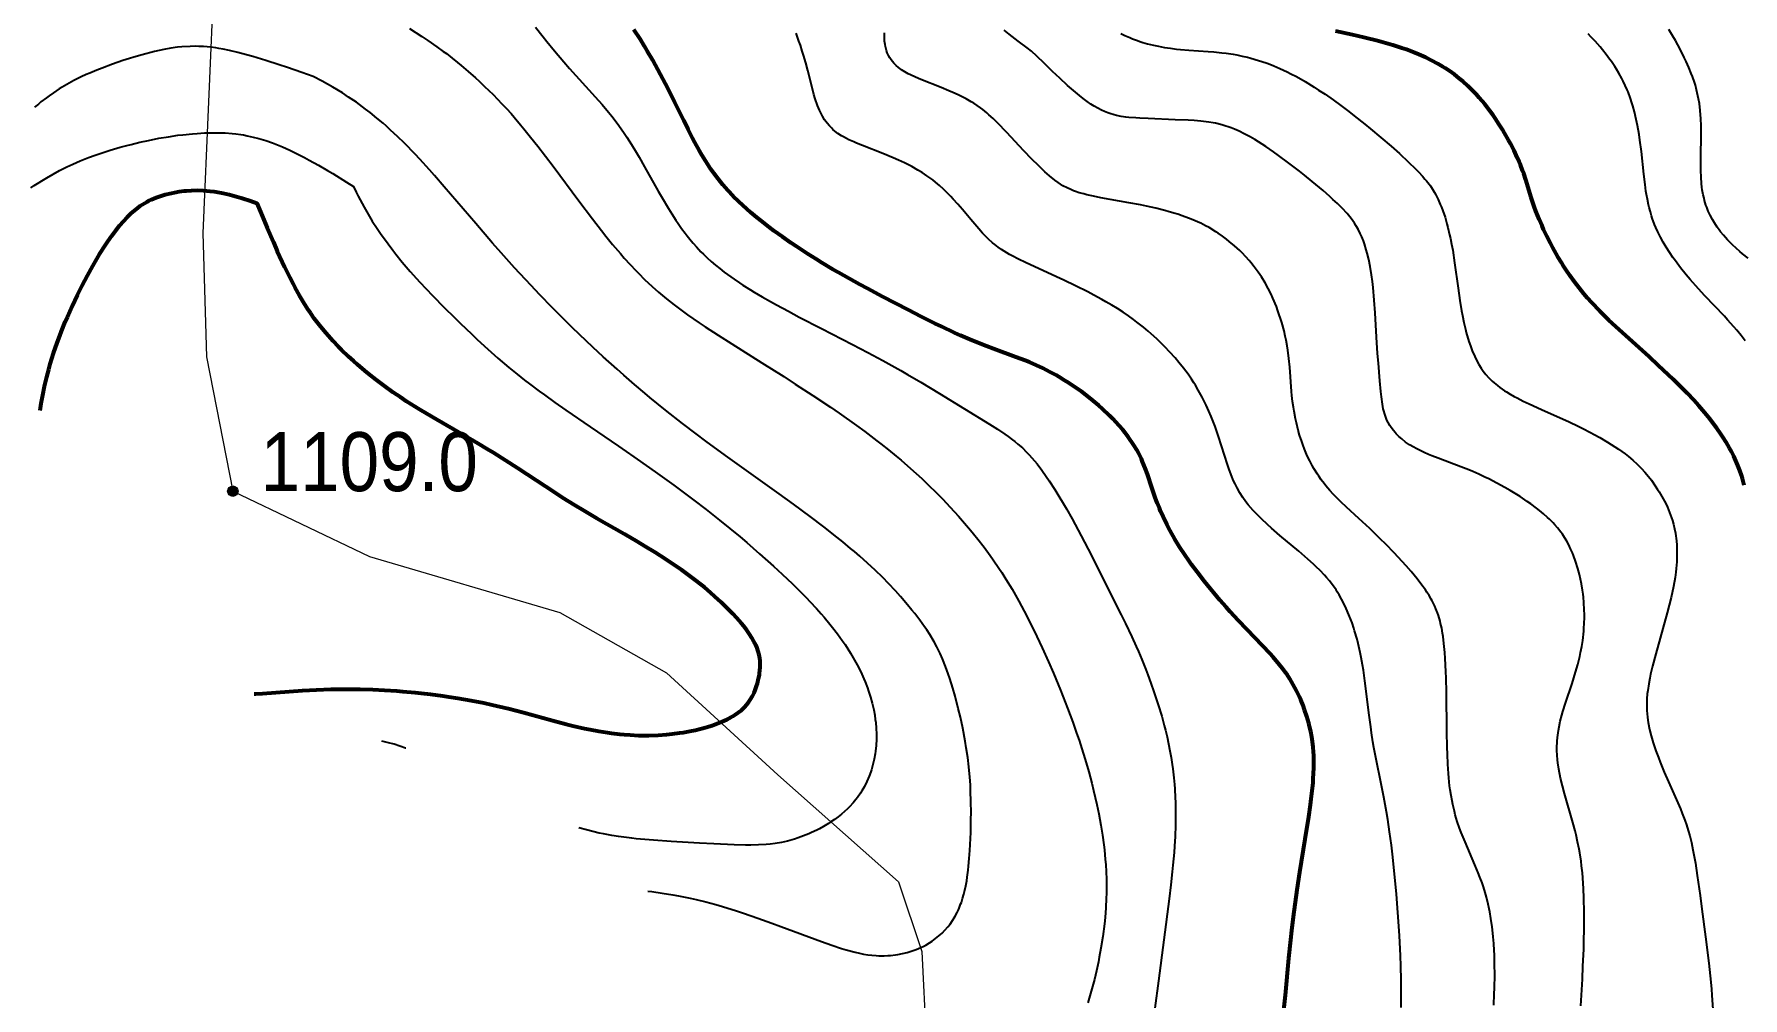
# Model space of a CAD drawing. Header units: metres. Extents: x 545098 to 555652, y 1854398 to 1862642.
# Drawn here: x 546893.5 to 547385.7, y 1858560.1 to 1858837.7 of the extents above; entities that cross this region are included whole.
import ezdxf

# ---------------------------------------------------------------- set-up
doc = ezdxf.new("R2010")
doc.units = ezdxf.units.M
doc.header["$LTSCALE"] = 6.8
for name, color, linetype, lineweight in [('1', 7, 'Continuous', 25), ('2', 7, 'Continuous', 53), ('5', 7, 'Continuous', 13), ('52', 7, 'Continuous', 13)]:
    doc.layers.add(name, color=color, linetype=linetype, lineweight=lineweight)

msp = doc.modelspace()

# ---------------------------------------------------------------- hatches: boundary and pattern name
at = {"layer": '5'}
msp.add_hatch(color=256, dxfattribs=at).paths.add_polyline_path([(546952.22, 1858706.05, 1), (546949.22, 1858706.05, 1)])

# ---------------------------------------------------------------- linework, layer by layer
at = {"layer": '1'}
for points in [[(547001.57, 1858839.38), (547005.2, 1858837.02), (547006.9, 1858835.89), (547009.47, 1858834.1), (547011.34, 1858832.75), (547012.22, 1858832.09), (547013.89, 1858830.79), (547015.48, 1858829.51), (547016.51, 1858828.65), (547018.54, 1858826.91), (547020.6, 1858825.09), (547021.65, 1858824.14), (547023.25, 1858822.66), (547025.7, 1858820.29), (547028.23, 1858817.68), (547029.52, 1858816.28), (547030.85, 1858814.8), (547031.75, 1858813.77), (547033.59, 1858811.61), (547034.54, 1858810.47), (547036.49, 1858808.05), (547038.54, 1858805.46), (547042.95, 1858799.7), (547050.38, 1858789.72), (547054.28, 1858784.54), (547056.89, 1858781.17), (547058.19, 1858779.53), (547060.12, 1858777.15), (547062.36, 1858774.48), (547063.47, 1858773.21), (547065.13, 1858771.36), (547066.8, 1858769.58), (547067.64, 1858768.71), (547069.34, 1858767.02), (547071.51, 1858764.98), (547073.3, 1858763.39), (547075.62, 1858761.44), (547077.82, 1858759.72), (547080.11, 1858758), (547081.71, 1858756.85), (547085.06, 1858754.55), (547086.82, 1858753.38), (547090.52, 1858750.98), (547094.45, 1858748.48), (547103.1, 1858743.05), (547109.45, 1858739.04), (547112.75, 1858736.92), (547117.79, 1858733.63), (547122.86, 1858730.24), (547125.38, 1858728.51), (547130.34, 1858725), (547132.76, 1858723.23), (547136.28, 1858720.57)], [(547037.87, 1858839.75), (547040.08, 1858836.94), (547041.18, 1858835.57), (547043.37, 1858832.91), (547046.1, 1858829.7), (547047.74, 1858827.84), (547055.14, 1858819.67), (547057.11, 1858817.43), (547058.97, 1858815.21), (547059.86, 1858814.11), (547061.13, 1858812.45), (547061.94, 1858811.35), (547063.48, 1858809.15), (547064.21, 1858808.05), (547065.6, 1858805.88), (547066.91, 1858803.73), (547067.74, 1858802.31), (547069.33, 1858799.53), (547073.26, 1858792.5), (547074.4, 1858790.51), (547076.2, 1858787.49), (547077.16, 1858785.96), (547078.36, 1858784.11), (547078.99, 1858783.17), (547079.97, 1858781.76), (547081.02, 1858780.34), (547081.57, 1858779.63), (547082.72, 1858778.2), (547083.32, 1858777.49), (547084.26, 1858776.43), (547085.58, 1858775.01), (547086.28, 1858774.3), (547087.37, 1858773.25), (547088.51, 1858772.21), (547089.72, 1858771.17), (547090.98, 1858770.15), (547092.3, 1858769.13), (547093.22, 1858768.45), (547095.13, 1858767.11), (547096.63, 1858766.1), (547097.66, 1858765.43), (547099.81, 1858764.08), (547100.92, 1858763.41), (547103.23, 1858762.05), (547105.64, 1858760.67), (547107.31, 1858759.74), (547110.79, 1858757.86), (547113.87, 1858756.22), (547120.31, 1858752.87), (547129.2, 1858748.28), (547133.62, 1858745.96), (547137.94, 1858743.65), (547143.11, 1858740.78), (547145.1, 1858739.64), (547148.91, 1858737.41), (547154.26, 1858734.2), (547168.68, 1858725.33), (547170.96, 1858723.89), (547173.07, 1858722.48)], [(547239.43, 1858708.12), (547239.02, 1858709), (547238.29, 1858710.76), (547237.63, 1858712.54), (547237.23, 1858713.74), (547234.67, 1858721.79), (547233.67, 1858724.67), (547232.54, 1858727.6), (547231.91, 1858729.08), (547231.1, 1858730.85), (547230.67, 1858731.75), (547229.98, 1858733.1), (547228.85, 1858735.15), (547228.02, 1858736.54), (547227.58, 1858737.24), (547226.89, 1858738.29), (547225.9, 1858739.71), (547224.57, 1858741.51), (547223.26, 1858743.16), (547222.14, 1858744.48), (547220.66, 1858746.14), (547219.22, 1858747.65), (547217.7, 1858749.16), (547216.9, 1858749.91), (547215.25, 1858751.41), (547214.38, 1858752.16), (547213.04, 1858753.27), (547211.17, 1858754.74), (547210.2, 1858755.47), (547208.71, 1858756.54), (547207.15, 1858757.6), (547205.55, 1858758.64), (547203.89, 1858759.65), (547202.2, 1858760.64), (547201.05, 1858761.29), (547198.73, 1858762.55), (547196.99, 1858763.46), (547193.51, 1858765.21), (547190.13, 1858766.82), (547187.97, 1858767.83), (547179.08, 1858771.91), (547177.05, 1858772.89), (547175.25, 1858773.82), (547174.42, 1858774.27), (547172.89, 1858775.17), (547172.18, 1858775.63), (547171.17, 1858776.33), (547170.21, 1858777.07), (547169.59, 1858777.59), (547168.4, 1858778.66), (547167.82, 1858779.22), (547166.69, 1858780.4), (547165.57, 1858781.63), (547163.3, 1858784.31), (547160.88, 1858787.21), (547159.6, 1858788.7), (547158.27, 1858790.2), (547157.58, 1858790.93), (547156.15, 1858792.38), (547155.42, 1858793.08), (547154.29, 1858794.1), (547153.12, 1858795.07), (547152.32, 1858795.7), (547150.68, 1858796.89), (547149.25, 1858797.82), (547148.08, 1858798.54), (547146.27, 1858799.56), (547144.18, 1858800.62), (547142.46, 1858801.43), (547140.96, 1858802.09), (547137.92, 1858803.34), (547132.12, 1858805.6), (547130.41, 1858806.3), (547129.62, 1858806.64), (547128.18, 1858807.3), (547127.53, 1858807.62), (547126.62, 1858808.11), (547126.06, 1858808.44), (547125.04, 1858809.1), (547124.14, 1858809.79), (547123.58, 1858810.27), (547123.23, 1858810.6), (547122.56, 1858811.3), (547121.93, 1858812.05), (547121.19, 1858813.07), (547120.56, 1858814.1), (547119.97, 1858815.24), (547119.68, 1858815.85), (547119.13, 1858817.19), (547118.48, 1858819.08), (547118.11, 1858820.34), (547117.38, 1858823.12), (547116.34, 1858827.24), (547115.76, 1858829.43), (547115.12, 1858831.67), (547114.77, 1858832.81), (547114.21, 1858834.52), (547113.81, 1858835.67), (547112.95, 1858837.97)], [(547216.57, 1858787.55), (547213.96, 1858788.13), (547212.23, 1858788.49), (547208.85, 1858789.14), (547200.74, 1858790.58), (547198.67, 1858790.99), (547196.74, 1858791.43), (547195.82, 1858791.66), (547194.52, 1858792.04), (547193.43, 1858792.4), (547192.9, 1858792.6), (547192.14, 1858792.91), (547191.04, 1858793.42), (547189.86, 1858794.05), (547188.48, 1858794.93), (547187.55, 1858795.6), (547185.98, 1858796.87), (547184.65, 1858798.04), (547182.67, 1858799.93), (547181, 1858801.6), (547178.47, 1858804.23), (547173.67, 1858809.34), (547170.98, 1858812.15), (547169.74, 1858813.37), (547168.54, 1858814.48), (547167.94, 1858815.01), (547166.73, 1858816), (547166.11, 1858816.47), (547165.15, 1858817.14), (547164.14, 1858817.8), (547163.44, 1858818.22), (547161.99, 1858819.04), (547161.24, 1858819.44), (547159.69, 1858820.2), (547158.09, 1858820.94), (547157, 1858821.41), (547154.78, 1858822.33), (547148.95, 1858824.61), (547147.39, 1858825.27), (547145.92, 1858825.95), (547145.23, 1858826.31), (547144.26, 1858826.85), (547143.37, 1858827.42), (547142.82, 1858827.81), (547142.48, 1858828.08), (547141.84, 1858828.63), (547141.4, 1858829.06), (547141.12, 1858829.36), (547140.38, 1858830.27), (547139.96, 1858830.91), (547139.6, 1858831.58), (547139.25, 1858832.35), (547139.02, 1858832.99), (547138.8, 1858833.74), (547138.71, 1858834.13), (547138.6, 1858834.72), (547138.49, 1858835.64), (547138.43, 1858836.49), (547138.44, 1858837.61), (547138.46, 1858838.07)], [(547240.65, 1858809.74), (547239.25, 1858810.36), (547238.33, 1858810.72), (547237.72, 1858810.94), (547236.52, 1858811.34), (547235.61, 1858811.6), (547233.76, 1858812.03), (547233.14, 1858812.15), (547231.85, 1858812.36), (547229.59, 1858812.63), (547227.64, 1858812.79), (547225.89, 1858812.9), (547222.14, 1858813.07), (547214.41, 1858813.36), (547211.98, 1858813.48), (547210.82, 1858813.56), (547208.87, 1858813.73), (547207.94, 1858813.83), (547206.6, 1858814.03), (547205.29, 1858814.28), (547204.65, 1858814.44), (547203.38, 1858814.81), (547202.75, 1858815.03), (547201.8, 1858815.4), (547200.95, 1858815.79), (547199.87, 1858816.34), (547198.87, 1858816.92), (547197.84, 1858817.58), (547196.79, 1858818.32), (547195.7, 1858819.14), (547194.58, 1858820.02), (547192.32, 1858821.95), (547191.18, 1858822.95), (547188.97, 1858825), (547186.88, 1858826.99), (547184.42, 1858829.39), (547182.37, 1858831.35), (547180.8, 1858832.78), (547179.58, 1858833.79), (547176.98, 1858835.72), (547174.4, 1858837.69), (547172.91, 1858838.88)], [(547206.56, 1858837.91), (547207.67, 1858837.34), (547209.09, 1858836.7), (547209.84, 1858836.39), (547211.02, 1858835.95), (547212.26, 1858835.53), (547212.9, 1858835.33), (547214.21, 1858834.96), (547215.92, 1858834.53), (547217.33, 1858834.22), (547219.15, 1858833.88), (547220.84, 1858833.63), (547222.56, 1858833.42), (547223.72, 1858833.3), (547226.08, 1858833.11), (547231.67, 1858832.72), (547233.27, 1858832.59), (547235.65, 1858832.35), (547236.83, 1858832.21), (547238.9, 1858831.9), (547239.92, 1858831.72), (547241.45, 1858831.41), (547242.97, 1858831.06), (547243.72, 1858830.87), (547245.24, 1858830.44), (547247.13, 1858829.85), (547248.65, 1858829.31), (547249.42, 1858829.02), (547250.57, 1858828.56), (547252.31, 1858827.82), (547254.41, 1858826.84), (547255.48, 1858826.31), (547257.1, 1858825.46), (547259.59, 1858824.05), (547262.18, 1858822.47), (547263.51, 1858821.61), (547265.34, 1858820.39), (547267.69, 1858818.75), (547269.89, 1858817.14), (547272.18, 1858815.42), (547273.73, 1858814.22)], [(547356.48, 1858803.88), (547356.07, 1858807.12), (547355.82, 1858808.8), (547355.37, 1858811.37), (547355.02, 1858813.11), (547354.51, 1858815.29), (547354.03, 1858817.02), (547353.77, 1858817.89), (547353.35, 1858819.17), (547352.64, 1858821.07), (547352.38, 1858821.69), (547351.83, 1858822.92), (547351.24, 1858824.12), (547350.83, 1858824.91), (547349.97, 1858826.46), (547349.28, 1858827.6), (547348.81, 1858828.34), (547347.84, 1858829.78), (547347.34, 1858830.49), (547346.32, 1858831.86), (547345.28, 1858833.18), (547344.58, 1858834.03), (547343.16, 1858835.65), (547341.95, 1858836.94), (547341.14, 1858837.77)], [(547366.27, 1858835.84), (547365.54, 1858837.1), (547364.39, 1858839.02)], [(547387.2, 1858773.18), (547385.63, 1858774.44), (547384.87, 1858775.07), (547383.78, 1858776.04), (547382.74, 1858777.01), (547381.27, 1858778.5), (547380.14, 1858779.77), (547379.3, 1858780.8), (547378.9, 1858781.32), (547378.33, 1858782.11), (547377.53, 1858783.31), (547376.95, 1858784.28), (547376.29, 1858785.52), (547375.76, 1858786.67), (547375.29, 1858787.86), (547375.07, 1858788.48), (547374.69, 1858789.75), (547374.52, 1858790.41), (547374.29, 1858791.42), (547374.03, 1858792.84), (547373.92, 1858793.58), (547373.79, 1858794.72), (547373.66, 1858796.54), (547373.59, 1858798.47), (547373.58, 1858799.81), (547373.61, 1858802.6), (547373.71, 1858808.44), (547373.69, 1858811.39), (547373.62, 1858813.32), (547373.45, 1858815.69), (547373.19, 1858817.74), (547372.97, 1858819.08), (547372.79, 1858819.96), (547372.39, 1858821.7), (547372.03, 1858822.99), (547371.77, 1858823.85), (547371.19, 1858825.55), (547370.87, 1858826.4), (547370.17, 1858828.11), (547369.4, 1858829.84), (547368.84, 1858831), (547367.62, 1858833.38), (547366.27, 1858835.84)], [(547135.71, 1858683.3), (547133.58, 1858685.28), (547131.33, 1858687.29), (547129.76, 1858688.65), (547128.68, 1858689.56), (547126.44, 1858691.41), (547124.69, 1858692.83), (547120.98, 1858695.74), (547117, 1858698.76), (547112.23, 1858702.29), (547108.14, 1858705.24), (547092.64, 1858716.31), (547087.02, 1858720.43), (547084.15, 1858722.58), (547080.27, 1858725.53), (547075.35, 1858729.39), (547070.88, 1858733.03), (547069.39, 1858734.27), (547066.39, 1858736.82), (547063.39, 1858739.42), (547061.4, 1858741.19), (547057.41, 1858744.79), (547054.44, 1858747.54), (547052.47, 1858749.4), (547048.57, 1858753.15), (547046.63, 1858755.05), (547042.82, 1858758.87), (547039.08, 1858762.71), (547036.63, 1858765.27), (547035.02, 1858766.98), (547031.88, 1858770.4), (547028.02, 1858774.69), (547025.52, 1858777.53), (547020.7, 1858783.12), (547011.64, 1858793.7), (547008.77, 1858796.99), (547007.36, 1858798.58), (547004.58, 1858801.65), (547003.21, 1858803.12), (547000.17, 1858806.26), (546998.17, 1858808.22), (546996.18, 1858810.08), (546994.87, 1858811.26), (546993.99, 1858812.03), (546992.24, 1858813.52), (546990.27, 1858815.11), (546988.95, 1858816.13), (546988.07, 1858816.79), (546986.31, 1858818.07), (546984.08, 1858819.6), (546982.28, 1858820.77), (546979.54, 1858822.44), (546976.41, 1858824.2), (546973.85, 1858825.54), (546970.62, 1858826.67), (546966.48, 1858828.07), (546964.06, 1858828.87), (546960.25, 1858830.09), (546956.46, 1858831.25), (546954.67, 1858831.76), (546952.19, 1858832.43), (546949.71, 1858833.02), (546947.91, 1858833.39), (546946.65, 1858833.62), (546945.85, 1858833.75), (546944.33, 1858833.95), (546942.24, 1858834.13), (546940.93, 1858834.19), (546940.09, 1858834.2), (546938.44, 1858834.18), (546936, 1858834.03), (546934.77, 1858833.91), (546932.87, 1858833.65), (546930.87, 1858833.31), (546928.18, 1858832.73), (546924.58, 1858831.79), (546922.21, 1858831.1), (546920.96, 1858830.72), (546919.04, 1858830.11), (546916.07, 1858829.09), (546913.03, 1858827.95), (546911.52, 1858827.35), (546909.51, 1858826.5), (546908.51, 1858826.06), (546907.05, 1858825.38), (546904.91, 1858824.32), (546902.86, 1858823.21), (546901.54, 1858822.44), (546900.69, 1858821.91), (546899.02, 1858820.82), (546897.8, 1858819.97), (546897.01, 1858819.39), (546895.45, 1858818.19), (546894.69, 1858817.57), (546893.6, 1858816.63)], [(547273.73, 1858814.22), (547276.86, 1858811.73), (547278.42, 1858810.46), (547281.47, 1858807.91), (547284.38, 1858805.41), (547286.77, 1858803.29), (547289.42, 1858800.85), (547291.42, 1858798.9), (547292.29, 1858798.01), (547293.45, 1858796.76), (547294.14, 1858795.97), (547294.56, 1858795.46), (547295.34, 1858794.46), (547295.69, 1858793.98), (547296.33, 1858793.01), (547296.91, 1858792.05), (547297.27, 1858791.4), (547297.94, 1858790.07), (547298.56, 1858788.65), (547298.86, 1858787.91), (547299.29, 1858786.76), (547299.91, 1858784.94), (547300.48, 1858783.02), (547300.74, 1858782.02), (547301.25, 1858779.93), (547301.48, 1858778.84), (547301.81, 1858777.17), (547302.12, 1858775.43), (547302.68, 1858771.83), (547303.67, 1858764.49), (547304.18, 1858760.97), (547304.67, 1858758.04), (547304.93, 1858756.64), (547305.35, 1858754.62), (547305.8, 1858752.7), (547306.04, 1858751.78), (547306.81, 1858749.16), (547307.23, 1858747.92), (547307.76, 1858746.51), (547308.48, 1858744.85), (547309.19, 1858743.44), (547309.69, 1858742.54), (547310.37, 1858741.47), (547310.94, 1858740.65), (547311.71, 1858739.66), (547312.45, 1858738.81), (547313.52, 1858737.73), (547314.09, 1858737.21), (547315.01, 1858736.45), (547315.66, 1858735.95), (547317.09, 1858734.97), (547317.6, 1858734.64), (547318.68, 1858733.99), (547319.85, 1858733.33), (547320.68, 1858732.89), (547322.47, 1858731.98), (547324.13, 1858731.19), (547327.75, 1858729.53), (547335.65, 1858725.98), (547338.29, 1858724.74), (547339.58, 1858724.11), (547341.81, 1858722.98), (547342.9, 1858722.41), (547344.47, 1858721.54), (547346.74, 1858720.21), (547348.88, 1858718.86), (547349.9, 1858718.17), (547351.83, 1858716.76), (547352.74, 1858716.04), (547354.04, 1858714.95), (547355.26, 1858713.83), (547356.51, 1858712.56), (547357.45, 1858711.53), (547358.54, 1858710.23), (547359.35, 1858709.19), (547360.46, 1858707.62), (547361.15, 1858706.57), (547361.58, 1858705.87), (547362.39, 1858704.49), (547363.48, 1858702.45), (547363.96, 1858701.43), (547364.61, 1858699.9), (547365.18, 1858698.35), (547365.43, 1858697.57), (547365.73, 1858696.51), (547366.05, 1858695.16), (547366.29, 1858693.91), (547366.42, 1858693.05), (547366.49, 1858692.48), (547366.66, 1858690.7), (547366.72, 1858689.49), (547366.74, 1858688.67), (547366.73, 1858686.99), (547366.68, 1858685.7), (547366.52, 1858683.73), (547366.41, 1858682.72), (547366.21, 1858681.2), (547365.76, 1858678.6), (547365.07, 1858675.39), (547364.53, 1858673.2), (547363.94, 1858670.96)], [(546892.57, 1858793.39), (546893.53, 1858794.06), (546894.41, 1858794.64), (546896.19, 1858795.77), (546897.09, 1858796.32), (546898.93, 1858797.38), (546900.8, 1858798.39), (546902.9, 1858799.45), (546904.59, 1858800.24), (546906.75, 1858801.18), (546908.19, 1858801.77), (546909.15, 1858802.14), (546911.08, 1858802.86), (546912.52, 1858803.36), (546915.4, 1858804.29), (546918.27, 1858805.13), (546920.17, 1858805.64), (546921.43, 1858805.96), (546923.93, 1858806.56), (546926.39, 1858807.1), (546929.44, 1858807.7), (546932.17, 1858808.17), (546934.91, 1858808.57), (546936.28, 1858808.74), (546939.05, 1858809.01), (546940.45, 1858809.12), (546942.58, 1858809.24), (546944.29, 1858809.3), (546946.46, 1858809.31), (546948.47, 1858809.24), (546950.54, 1858809.09), (546951.6, 1858808.98), (546953.04, 1858808.78), (546953.77, 1858808.66), (546954.89, 1858808.45), (546956.61, 1858808.07), (546958.18, 1858807.67), (546960.21, 1858807.06), (546962.1, 1858806.4), (546964.06, 1858805.64), (546965.06, 1858805.22), (546967.12, 1858804.29), (546968.52, 1858803.62), (546971.33, 1858802.19), (546972.72, 1858801.45), (546975.42, 1858799.94), (546977.97, 1858798.47), (546979.53, 1858797.54), (546983.47, 1858795.11), (546985.52, 1858793.79), (546986.29, 1858792.15), (546986.83, 1858791.07), (546987.94, 1858788.95), (546988.51, 1858787.91)], [(547339.79, 1858675.55), (547339.7, 1858676.35), (547339.53, 1858677.56), (547339.23, 1858679.37), (547338.66, 1858682.04), (547338.2, 1858683.78), (547337.53, 1858685.89), (547336.93, 1858687.53), (547336.61, 1858688.32), (547336.09, 1858689.48), (547335.55, 1858690.59), (547334.97, 1858691.66), (547334.35, 1858692.68), (547333.71, 1858693.65), (547333.26, 1858694.28), (547332.32, 1858695.49), (547331.58, 1858696.35), (547331.07, 1858696.91), (547330.01, 1858697.99), (547329.46, 1858698.51), (547328.33, 1858699.53), (547327.14, 1858700.52), (547326.31, 1858701.16), (547324.61, 1858702.42), (547323.61, 1858703.12), (547321.54, 1858704.5), (547320.59, 1858705.1), (547318.64, 1858706.28), (547317.16, 1858707.14), (547314.88, 1858708.39), (547312.57, 1858709.56), (547311.4, 1858710.13), (547309.65, 1858710.93), (547307.89, 1858711.69), (547306.73, 1858712.17), (547304.43, 1858713.08), (547297.98, 1858715.51), (547296.07, 1858716.26), (547295.17, 1858716.63), (547293.9, 1858717.19), (547293.11, 1858717.56), (547291.64, 1858718.31), (547290.95, 1858718.69), (547289.7, 1858719.44), (547288.56, 1858720.21), (547287.44, 1858721.09), (547286.62, 1858721.8), (547285.88, 1858722.53), (547285.53, 1858722.91), (547285.04, 1858723.48), (547284.37, 1858724.38), (547283.97, 1858725), (547283.52, 1858725.82), (547283.19, 1858726.51), (547282.83, 1858727.41), (547282.54, 1858728.27), (547282.29, 1858729.17), (547282.14, 1858729.8), (547281.88, 1858731.12), (547281.57, 1858733.23), (547281.4, 1858734.72), (547281.11, 1858737.85), (547280.71, 1858742.95), (547280.5, 1858745.75), (547280.2, 1858750.4), (547279.78, 1858757.43), (547279.51, 1858761.09), (547279.18, 1858764.68), (547278.99, 1858766.42), (547278.72, 1858768.4), (547278.33, 1858770.75), (547277.93, 1858772.76), (547277.48, 1858774.65), (547277.23, 1858775.56), (547276.69, 1858777.29), (547276.4, 1858778.12), (547275.93, 1858779.31), (547275.48, 1858780.32), (547274.87, 1858781.52), (547274.26, 1858782.57), (547273.82, 1858783.26), (547272.83, 1858784.62), (547272.47, 1858785.08), (547271.7, 1858786), (547270.24, 1858787.59), (547268.9, 1858788.93), (547267.64, 1858790.12), (547266.74, 1858790.94), (547264.81, 1858792.65), (547261.67, 1858795.29), (547259.47, 1858797.07), (547257.97, 1858798.25), (547254.95, 1858800.57), (547251.96, 1858802.78), (547250.48, 1858803.82), (547248.3, 1858805.31), (547246.17, 1858806.68), (547245.13, 1858807.32), (547243.76, 1858808.12), (547242.1, 1858809.02), (547240.65, 1858809.74)], [(547386.35, 1858749.32), (547385.19, 1858750.88), (547383.95, 1858752.42), (547383.09, 1858753.43), (547381.31, 1858755.43), (547380.39, 1858756.43), (547374.75, 1858762.35), (547372.9, 1858764.33), (547370.53, 1858767), (547369.4, 1858768.34), (547367.79, 1858770.36), (547366.27, 1858772.37), (547365.56, 1858773.36), (547364.66, 1858774.68), (547363.61, 1858776.32), (547362.75, 1858777.76), (547361.98, 1858779.19), (547361.21, 1858780.74), (547360.66, 1858781.98), (547360.29, 1858782.89), (547359.63, 1858784.71), (547359.43, 1858785.32), (547359.07, 1858786.53), (547358.74, 1858787.74), (547358.55, 1858788.55), (547358.21, 1858790.17), (547357.96, 1858791.56), (547357.81, 1858792.49), (547357.55, 1858794.39), (547357.2, 1858797.35), (547356.48, 1858803.88)], [(546988.51, 1858787.91), (546989.68, 1858785.87), (546990.9, 1858783.87), (546992.3, 1858781.71), (546993.44, 1858780.03), (546994.1, 1858779.09), (546995.43, 1858777.27), (546996.77, 1858775.48), (546997.68, 1858774.32), (546999.51, 1858772.06), (547001.82, 1858769.35), (547003.67, 1858767.27), (547004.59, 1858766.26), (547006.41, 1858764.31), (547008.21, 1858762.42), (547011.68, 1858758.89), (547014.44, 1858756.15), (547016.2, 1858754.43), (547019.53, 1858751.23), (547021.11, 1858749.74), (547024.16, 1858746.95), (547027.07, 1858744.37), (547030.2, 1858741.72), (547032.67, 1858739.71), (547034.75, 1858738.07), (547036.15, 1858736.99), (547038.99, 1858734.86), (547040.45, 1858733.79), (547043.46, 1858731.63), (547046.64, 1858729.4), (547053.68, 1858724.56), (547061.81, 1858719.01), (547066.2, 1858715.98), (547070.74, 1858712.8), (547073.05, 1858711.16), (547077.71, 1858707.78), (547080.05, 1858706.06), (547083.56, 1858703.42), (547087.05, 1858700.74), (547090.87, 1858697.72), (547093.88, 1858695.28), (547096.82, 1858692.85), (547098.75, 1858691.23), (547102.48, 1858688.01), (547106.47, 1858684.46), (547108.98, 1858682.14), (547111.94, 1858679.32), (547114.42, 1858676.87), (547115.98, 1858675.28), (547116.97, 1858674.24), (547118.86, 1858672.2), (547120.2, 1858670.7), (547121.05, 1858669.72), (547122.67, 1858667.78), (547123.43, 1858666.82), (547124.88, 1858664.93), (547126.23, 1858663.07), (547127.07, 1858661.85), (547128.64, 1858659.42), (547129.83, 1858657.38), (547130.57, 1858656.03), (547131.04, 1858655.13), (547131.9, 1858653.34), (547132.5, 1858652.01), (547132.87, 1858651.13), (547133.55, 1858649.36), (547133.86, 1858648.48), (547134.41, 1858646.74), (547134.89, 1858645), (547135.17, 1858643.84), (547135.33, 1858643.08), (547135.61, 1858641.55), (547135.8, 1858640.27), (547135.9, 1858639.42), (547136.05, 1858637.73), (547136.12, 1858636.05), (547136.12, 1858634.58), (547136.03, 1858632.77), (547135.87, 1858631.16), (547135.76, 1858630.36), (547135.48, 1858628.8), (547135.31, 1858628.03), (547135.03, 1858626.89), (547134.7, 1858625.77), (547134.52, 1858625.22), (547134.04, 1858623.93), (547133.37, 1858622.37), (547132.68, 1858621.01), (547131.91, 1858619.69), (547131.5, 1858619.04), (547130.62, 1858617.79), (547130.15, 1858617.18), (547129.41, 1858616.28), (547128.35, 1858615.13), (547127.79, 1858614.57), (547126.92, 1858613.75), (547126.01, 1858612.96), (547125.54, 1858612.57), (547125.05, 1858612.19), (547124.05, 1858611.46), (547123.02, 1858610.75)], [(547300.6, 1858630.25), (547300.53, 1858632.28), (547300.44, 1858636.72), (547300.3, 1858648.19), (547300.21, 1858652.14), (547300.14, 1858654.08), (547299.96, 1858657.83), (547299.84, 1858659.61), (547299.61, 1858662.14), (547299.35, 1858664.21), (547299.2, 1858665.18), (547298.95, 1858666.59), (547298.66, 1858667.92), (547298.5, 1858668.56), (547298.01, 1858670.22), (547297.74, 1858671.01), (547297.28, 1858672.18), (547296.95, 1858672.95), (547296.2, 1858674.46), (547295.93, 1858674.96), (547295.35, 1858675.96), (547294.72, 1858676.96), (547294.27, 1858677.64), (547293.28, 1858679.01), (547291.9, 1858680.82), (547290.19, 1858682.88), (547288.73, 1858684.56), (547287.58, 1858685.82), (547285.23, 1858688.33), (547282.83, 1858690.78), (547281.25, 1858692.35), (547278.21, 1858695.28), (547275.12, 1858698.16), (547271.52, 1858701.46), (547269.92, 1858702.96), (547268.44, 1858704.42), (547267.74, 1858705.15), (547266.73, 1858706.25), (547265.6, 1858707.58), (547265.06, 1858708.25), (547264.28, 1858709.29), (547263.54, 1858710.35), (547263.18, 1858710.9), (547262.15, 1858712.56), (547261.67, 1858713.42), (547260.98, 1858714.74), (547260.25, 1858716.26), (547259.45, 1858718.16), (547258.95, 1858719.47), (547258.63, 1858720.36), (547258.04, 1858722.19), (547257.63, 1858723.6), (547257.09, 1858725.76), (547256.84, 1858726.85), (547256.42, 1858729.08), (547256.24, 1858730.2), (547256, 1858731.9), (547255.81, 1858733.61), (547255.71, 1858734.76), (547255.19, 1858741.81), (547254.96, 1858744.22), (547254.65, 1858746.68), (547254.45, 1858747.92), (547254.14, 1858749.59), (547253.9, 1858750.71), (547253.55, 1858752.22), (547252.88, 1858754.65), (547252.63, 1858755.49), (547252.08, 1858757.16), (547251.79, 1858757.99), (547251.33, 1858759.21), (547250.33, 1858761.61), (547249.8, 1858762.77), (547248.95, 1858764.46), (547248.06, 1858766.08), (547247.01, 1858767.8), (547246.13, 1858769.11), (547244.98, 1858770.68), (547244.02, 1858771.88), (547243.52, 1858772.47), (547242.51, 1858773.6), (547241.47, 1858774.69), (547240.76, 1858775.39), (547239.29, 1858776.74), (547237.78, 1858778.01), (547237, 1858778.63), (547235.8, 1858779.52), (547234.56, 1858780.37), (547233.92, 1858780.78), (547231.96, 1858781.96), (547230.94, 1858782.51), (547229.53, 1858783.22), (547228.81, 1858783.56), (547227.7, 1858784.05), (547225.98, 1858784.74), (547224.19, 1858785.39), (547222.97, 1858785.8), (547222.13, 1858786.06), (547220.45, 1858786.55), (547219.16, 1858786.9), (547216.57, 1858787.55)], [(547173.07, 1858722.48), (547174.07, 1858721.78), (547175.35, 1858720.84), (547175.97, 1858720.36), (547176.86, 1858719.63), (547178.15, 1858718.49), (547179.38, 1858717.3), (547180.16, 1858716.48), (547181.66, 1858714.77), (547182.38, 1858713.89), (547183.75, 1858712.09), (547185.05, 1858710.25), (547185.88, 1858709.02), (547187.47, 1858706.56), (547188.99, 1858704.11), (547189.73, 1858702.88), (547190.83, 1858701), (547192.5, 1858698.06), (547195.14, 1858693.15), (547198.04, 1858687.49), (547202.1, 1858679.4), (547206.63, 1858670.43), (547207.87, 1858667.94), (547209.72, 1858664.07), (547210.96, 1858661.31), (547211.59, 1858659.86), (547212.56, 1858657.56), (547213.72, 1858654.65), (547214.31, 1858653.12), (547215.19, 1858650.74), (547216.06, 1858648.28), (547217.31, 1858644.47), (547218.29, 1858641.21), (547219.02, 1858638.57), (547219.36, 1858637.24), (547219.84, 1858635.25), (547220.28, 1858633.26), (547220.67, 1858631.28), (547221.01, 1858629.31), (547221.31, 1858627.35), (547221.48, 1858626.05), (547221.77, 1858623.46), (547221.95, 1858621.54), (547222.04, 1858620.26), (547222.18, 1858617.72), (547222.23, 1858616.45), (547222.28, 1858613.94), (547222.25, 1858609.8), (547222.13, 1858606.52), (547221.98, 1858603.78), (547221.85, 1858601.96), (547221.54, 1858598.28), (547221.36, 1858596.42), (547220.94, 1858592.61), (547220.46, 1858588.63), (547217.35, 1858565.02), (547216.35, 1858557.13)], [(547136.28, 1858720.57), (547137.42, 1858719.69), (547139.64, 1858717.91), (547141.8, 1858716.14), (547143.21, 1858714.96), (547145.93, 1858712.6), (547149.17, 1858709.66), (547151.64, 1858707.31), (547152.83, 1858706.14), (547155.15, 1858703.8), (547157.37, 1858701.46), (547159.72, 1858698.88), (547161.52, 1858696.82), (547163.26, 1858694.77), (547164.1, 1858693.75), (547165.34, 1858692.2), (547167.14, 1858689.87), (547168.88, 1858687.51), (547169.72, 1858686.31), (547171.38, 1858683.87), (547172.2, 1858682.63), (547173.4, 1858680.73), (547175.18, 1858677.78), (547177.13, 1858674.35), (547178.68, 1858671.47), (547180.41, 1858668.08), (547182.32, 1858664.16), (547183.83, 1858660.94), (547185.66, 1858656.87), (547187.08, 1858653.6), (547189.1, 1858648.74), (547191.17, 1858643.51), (547192.66, 1858639.54), (547193.79, 1858636.37), (547194.48, 1858634.36), (547195.72, 1858630.54), (547196.28, 1858628.72), (547197.28, 1858625.24), (547198.16, 1858621.94), (547198.68, 1858619.82), (547199.6, 1858615.74), (547200.14, 1858613.09), (547200.75, 1858609.83), (547201.21, 1858606.96), (547201.61, 1858604.12), (547201.78, 1858602.71), (547202.05, 1858599.9), (547202.16, 1858598.51), (547202.28, 1858596.42), (547202.35, 1858594.32), (547202.37, 1858592.93), (547202.36, 1858590.15), (547202.32, 1858588.76), (547202.18, 1858585.99), (547201.97, 1858583.24), (547201.79, 1858581.41), (547201.34, 1858577.78), (547200.81, 1858574.41), (547200.32, 1858571.76), (547200.06, 1858570.45), (547199.5, 1858567.88), (547198.9, 1858565.38), (547198.19, 1858562.7), (547197.6, 1858560.64), (547196.99, 1858558.67)], [(547287.31, 1858557.27), (547287.32, 1858560.69), (547287.27, 1858565.13), (547287.16, 1858569.29), (547287.05, 1858572.15), (547286.77, 1858578.02), (547286.34, 1858584.66), (547285.92, 1858589.97), (547285.38, 1858595.82), (547284.78, 1858601.43), (547284.45, 1858604.11), (547283.94, 1858607.93), (547283.4, 1858611.48), (547283.03, 1858613.71), (547282.28, 1858617.89), (547281.52, 1858621.74), (547280.09, 1858628.81), (547279.44, 1858632.19), (547279.15, 1858633.87), (547278.75, 1858636.42), (547278.51, 1858638.12), (547278.06, 1858641.52), (547276.84, 1858651.42), (547276.4, 1858654.52), (547276.16, 1858656), (547275.77, 1858658.16), (547275.49, 1858659.54), (547274.88, 1858662.19), (547274.56, 1858663.45), (547273.86, 1858665.86), (547273.62, 1858666.63), (547273.12, 1858668.12), (547272.23, 1858670.46), (547271.47, 1858672.21), (547270.88, 1858673.46), (547270.11, 1858674.95), (547269.38, 1858676.22), (547268.87, 1858677.05), (547268.52, 1858677.59), (547267.79, 1858678.64), (547267.41, 1858679.16), (547266.62, 1858680.18), (547265.78, 1858681.18), (547265.2, 1858681.84), (547263.95, 1858683.15), (547262.82, 1858684.26), (547262.04, 1858685), (547260.39, 1858686.48), (547257.77, 1858688.72), (547252.3, 1858693.3), (547249.9, 1858695.38), (547248.73, 1858696.44), (547247.04, 1858698.05), (547245.43, 1858699.67), (547244.66, 1858700.5), (547243.23, 1858702.15), (547242.57, 1858702.99), (547241.65, 1858704.26), (547240.83, 1858705.53), (547240.01, 1858706.97), (547239.43, 1858708.12)], [(547074.38, 1858590.27), (547077.49, 1858589.78), (547079.11, 1858589.5), (547082.47, 1858588.82), (547084.22, 1858588.42), (547086.96, 1858587.74), (547089.81, 1858586.96), (547091.78, 1858586.38), (547095.81, 1858585.12), (547097.85, 1858584.46), (547101.94, 1858583.06), (547105.99, 1858581.63), (547108.61, 1858580.68), (547120.26, 1858576.34), (547123.24, 1858575.27), (547126.03, 1858574.33), (547127.37, 1858573.92), (547129.95, 1858573.22), (547131.2, 1858572.94), (547132.43, 1858572.7), (547133.64, 1858572.51), (547134.83, 1858572.37), (547136, 1858572.27), (547136.77, 1858572.23), (547138.3, 1858572.22), (547139.41, 1858572.26), (547140.15, 1858572.31), (547141.59, 1858572.46), (547142.29, 1858572.57), (547143.67, 1858572.82), (547145.01, 1858573.15), (547145.88, 1858573.4), (547146.45, 1858573.59), (547147.55, 1858573.99), (547148.9, 1858574.57), (547149.76, 1858574.99), (547150.32, 1858575.29), (547151.41, 1858575.93), (547152.19, 1858576.44), (547152.69, 1858576.79), (547153.66, 1858577.53), (547154.12, 1858577.92), (547155.01, 1858578.73), (547155.84, 1858579.57), (547156.7, 1858580.54), (547157.33, 1858581.35), (547158.07, 1858582.41), (547158.53, 1858583.14), (547158.81, 1858583.63), (547159.35, 1858584.65), (547159.72, 1858585.43), (547159.95, 1858585.96), (547160.38, 1858587.05), (547160.58, 1858587.6), (547160.95, 1858588.74), (547161.29, 1858589.92), (547161.49, 1858590.72), (547161.85, 1858592.38), (547162.12, 1858593.84), (547162.28, 1858594.83), (547162.55, 1858596.91), (547162.67, 1858597.98), (547162.88, 1858600.22), (547163.04, 1858602.58), (547163.13, 1858604.23), (547163.27, 1858607.72), (547163.36, 1858611.47), (547163.38, 1858613.44), (547163.36, 1858616.53), (547163.26, 1858619.75), (547163.17, 1858621.42), (547163.01, 1858623.69), (547162.74, 1858626.62), (547162.41, 1858629.34), (547162, 1858632.12), (547161.69, 1858634), (547160.97, 1858637.79), (547160.29, 1858640.93), (547159.71, 1858643.4), (547158.77, 1858646.98), (547158.13, 1858649.26), (547157.24, 1858652.12), (547156.79, 1858653.46), (547156.04, 1858655.57), (547155.18, 1858657.72), (547154.47, 1858659.32), (547153.93, 1858660.46), (547153.55, 1858661.2), (547152.78, 1858662.63), (547151.53, 1858664.71), (547150.63, 1858666.08), (547150, 1858666.99), (547148.65, 1858668.85), (547147.16, 1858670.79), (547146.36, 1858671.8), (547145.1, 1858673.33), (547143.04, 1858675.71), (547141.57, 1858677.35), (547139.6, 1858679.43), (547137.93, 1858681.14), (547135.71, 1858683.3)], [(547339.04, 1858557.76), (547339.48, 1858565.47), (547339.66, 1858569.25), (547339.86, 1858574.13), (547339.93, 1858576.48), (547340, 1858579.89), (547340.03, 1858584.64), (547339.95, 1858588.9), (547339.84, 1858591.48), (547339.74, 1858593.1), (547339.5, 1858596.09), (547339.27, 1858598.15), (547339.11, 1858599.43), (547338.74, 1858601.83), (547338.54, 1858602.95), (547338.12, 1858605.05), (547337.67, 1858607), (547337.36, 1858608.23), (547336.73, 1858610.57), (547334.33, 1858618.98), (547333.74, 1858621.2), (547333.22, 1858623.35), (547332.7, 1858625.95), (547332.43, 1858627.77), (547332.33, 1858628.66), (547332.22, 1858630), (547332.16, 1858631.34), (547332.16, 1858632.01), (547332.22, 1858634.03), (547332.31, 1858635.05), (547332.47, 1858636.43), (547332.58, 1858637.13), (547332.77, 1858638.19), (547333.12, 1858639.81), (547333.55, 1858641.48), (547333.88, 1858642.62), (547334.62, 1858644.96), (547336.51, 1858650.64), (547337.05, 1858652.31), (547337.82, 1858654.84), (547338.17, 1858656.12), (547338.73, 1858658.41), (547338.97, 1858659.56), (547339.3, 1858661.29), (547339.57, 1858663.03), (547339.87, 1858665.67), (547339.94, 1858666.55), (547340.02, 1858667.88), (547340.07, 1858669.66), (547340.07, 1858670.56), (547340.04, 1858671.9), (547339.94, 1858673.93), (547339.79, 1858675.55)], [(547363.94, 1858670.96), (547360.61, 1858659.22), (547359.68, 1858655.67), (547359.14, 1858653.35), (547358.9, 1858652.22), (547358.59, 1858650.55), (547358.3, 1858648.62), (547358.18, 1858647.67), (547358.07, 1858646.27), (547358.01, 1858644.86), (547358.01, 1858644.15), (547358.06, 1858642.72), (547358.11, 1858642), (547358.22, 1858640.89), (547358.44, 1858639.38), (547358.84, 1858637.4), (547359.32, 1858635.52), (547359.91, 1858633.54), (547360.69, 1858631.25), (547361.38, 1858629.37), (547361.93, 1858627.95), (547363.08, 1858625.12), (547364.25, 1858622.35), (547367.71, 1858614.49), (547368.25, 1858613.18), (547369, 1858611.26), (547369.46, 1858609.96), (547370, 1858608.26), (547370.4, 1858606.8), (547370.89, 1858604.79), (547371.32, 1858602.76), (547372.03, 1858598.86), (547372.58, 1858595.34), (547373.41, 1858589.61), (547373.94, 1858585.62), (547374.95, 1858577.65), (547375.88, 1858570.1), (547376.28, 1858566.39), (547376.64, 1858562.66), (547376.79, 1858560.76), (547377.05, 1858556.86)], [(547000.59, 1858632), (547000.49, 1858632.04), (546998.83, 1858632.61), (546997.19, 1858633.12), (546995.58, 1858633.57), (546994, 1858633.96), (546993.68, 1858634.03)], [(547313.95, 1858557.93), (547314.11, 1858561.27), (547314.16, 1858562.87), (547314.23, 1858566.76), (547314.21, 1858569.79), (547314.13, 1858572.45), (547314.07, 1858573.77), (547313.95, 1858575.75), (547313.8, 1858577.7), (547313.71, 1858578.67), (547313.49, 1858580.59), (547313.15, 1858582.96), (547312.83, 1858584.82), (547312.65, 1858585.74), (547312.36, 1858587.1), (547311.85, 1858589.11), (547311.28, 1858591.07), (547310.87, 1858592.35), (547310.58, 1858593.19), (547309.97, 1858594.84), (547309.5, 1858596.06), (547308.53, 1858598.42), (547305.68, 1858605), (547304.6, 1858607.68), (547304.12, 1858608.98), (547303.46, 1858610.91), (547302.87, 1858612.84), (547302.61, 1858613.82), (547302.14, 1858615.8), (547301.93, 1858616.82), (547301.64, 1858618.39), (547301.39, 1858620.02), (547301.25, 1858621.15), (547301, 1858623.51), (547300.9, 1858624.76), (547300.73, 1858627.39), (547300.6, 1858630.25)], [(547123.02, 1858610.75), (547122.31, 1858610.3), (547120.86, 1858609.43), (547119.74, 1858608.82), (547118.98, 1858608.43), (547117.45, 1858607.7), (547116.68, 1858607.36), (547115.12, 1858606.72), (547113.56, 1858606.16), (547112.53, 1858605.82), (547110.48, 1858605.25), (547108.79, 1858604.86), (547106.94, 1858604.54), (547105.48, 1858604.36), (547104.38, 1858604.25), (547102.16, 1858604.12), (547099.9, 1858604.09), (547098.36, 1858604.1), (547095.14, 1858604.19), (547089.27, 1858604.44), (547085.17, 1858604.65), (547077.01, 1858605.13), (547071.87, 1858605.47), (547069.37, 1858605.67), (547066.88, 1858605.91), (547065.63, 1858606.05), (547061.82, 1858606.56), (547059.87, 1858606.88), (547057.49, 1858607.32), (547056.28, 1858607.57), (547054.44, 1858607.98), (547052.56, 1858608.44), (547050.39, 1858609.03)], [(547070.27, 1858590.81), (547071.4, 1858590.68), (547074.38, 1858590.27)]]:
    msp.add_lwpolyline(points, dxfattribs=at)
at = {"layer": '2'}
for points in [[(547131.37, 1858765.55), (547128.25, 1858767.27), (547125.15, 1858769.02), (547123.59, 1858769.93), (547120.42, 1858771.83), (547118.79, 1858772.84), (547116.26, 1858774.44), (547113.12, 1858776.49), (547111.5, 1858777.58), (547109.05, 1858779.28), (547106.58, 1858781.07), (547105.34, 1858781.99), (547102.89, 1858783.89), (547101.69, 1858784.87), (547099.9, 1858786.37), (547097.6, 1858788.41), (547096.49, 1858789.46), (547094.88, 1858791.05), (547093.34, 1858792.67), (547091.9, 1858794.32), (547090.54, 1858795.99), (547089.27, 1858797.69), (547088.46, 1858798.83), (547087.94, 1858799.6), (547086.93, 1858801.16), (547085.85, 1858802.93), (547085.15, 1858804.12), (547083.81, 1858806.54), (547083.16, 1858807.77), (547081.89, 1858810.26), (547080.63, 1858812.79), (547078.09, 1858817.99), (547076.31, 1858821.55), (547075.39, 1858823.35), (547073.96, 1858826.07), (547071.7, 1858830.18), (547070.11, 1858832.92), (547069.29, 1858834.29), (547068.02, 1858836.33), (547066.26, 1858839.03)], [(547315.54, 1858811.71), (547314.37, 1858813.48), (547313.76, 1858814.35), (547312.82, 1858815.64), (547311.34, 1858817.55), (547309.78, 1858819.39), (547308.97, 1858820.28), (547307.87, 1858821.45), (547306.44, 1858822.85), (547305.1, 1858824.06), (547304.02, 1858824.97), (547302.62, 1858826.06), (547301.32, 1858827), (547299.98, 1858827.89), (547299.29, 1858828.33), (547297.89, 1858829.16), (547296.06, 1858830.15), (547294.36, 1858830.99), (547292.38, 1858831.87), (547290.74, 1858832.53), (547288.83, 1858833.24), (547287.52, 1858833.68), (547284.86, 1858834.52), (547283.52, 1858834.92), (547280.84, 1858835.66), (547276.49, 1858836.75), (547273.23, 1858837.51), (547268.39, 1858838.6)], [(547386.09, 1858707.79), (547385.57, 1858709.71), (547385.28, 1858710.65), (547384.81, 1858712.04), (547384.29, 1858713.42), (547383.71, 1858714.79), (547383.08, 1858716.15), (547382.4, 1858717.5), (547381.91, 1858718.4), (547380.87, 1858720.19), (547380.03, 1858721.53), (547379.45, 1858722.42), (547378.2, 1858724.19), (547377.55, 1858725.08), (547376.18, 1858726.86), (547374.72, 1858728.64), (547373, 1858730.63), (547371.56, 1858732.22), (547369.64, 1858734.25), (547368.32, 1858735.61), (547365.6, 1858738.31), (547361.44, 1858742.27), (547358.7, 1858744.8), (547349.1, 1858753.53), (547347.14, 1858755.35), (547344.47, 1858757.93), (547342.07, 1858760.41), (547340.96, 1858761.65), (547339.88, 1858762.9), (547339.19, 1858763.74), (547337.85, 1858765.45), (547337.2, 1858766.31), (547335.95, 1858768.07), (547334.75, 1858769.87), (547333.97, 1858771.09), (547333.46, 1858771.92), (547332.46, 1858773.6), (547331, 1858776.19), (547330.3, 1858777.5), (547329.28, 1858779.48), (547328.33, 1858781.46), (547327.88, 1858782.44), (547327.03, 1858784.37), (547326.11, 1858786.7), (547325.62, 1858788.05), (547325.32, 1858788.93), (547324.77, 1858790.65), (547323.21, 1858795.76), (547322.61, 1858797.52), (547322.28, 1858798.42), (547321.64, 1858800.07), (547321.29, 1858800.91), (547320.72, 1858802.2), (547319.8, 1858804.17), (547318.78, 1858806.17), (547318.24, 1858807.18), (547317.09, 1858809.2), (547316.49, 1858810.2), (547315.54, 1858811.71)], [(546895.19, 1858729.32), (546895.51, 1858731.31), (546895.95, 1858733.67), (546896.48, 1858736.23), (546897.12, 1858738.98), (546897.68, 1858741.12), (546898.12, 1858742.69), (546899.07, 1858745.78), (546900.11, 1858748.8), (546900.85, 1858750.8), (546901.36, 1858752.13), (546902.44, 1858754.79), (546903.09, 1858756.3), (546904.43, 1858759.31), (546906.01, 1858762.65), (546907.32, 1858765.29), (546908.84, 1858768.18), (546910.39, 1858770.99), (546911.17, 1858772.34), (546912.35, 1858774.31), (546913.91, 1858776.79), (546914.69, 1858777.97), (546915.85, 1858779.63), (546916.99, 1858781.17), (546918.1, 1858782.58), (546919.19, 1858783.85), (546920.26, 1858784.98), (546920.96, 1858785.68), (546921.42, 1858786.11), (546922.34, 1858786.91), (546923.35, 1858787.71), (546924.02, 1858788.2), (546925.34, 1858789.04), (546926, 1858789.42), (546926.44, 1858789.65), (546927.31, 1858790.07), (546928.61, 1858790.61), (546929.48, 1858790.93), (546931.24, 1858791.47), (546933.01, 1858791.91), (546933.91, 1858792.11), (546935.28, 1858792.35), (546936.67, 1858792.54), (546937.38, 1858792.61), (546938.82, 1858792.71), (546940.65, 1858792.74), (546942.16, 1858792.69), (546944.1, 1858792.52), (546945.3, 1858792.36), (546945.91, 1858792.26), (546947.96, 1858791.86), (546949.61, 1858791.48), (546951.97, 1858790.85), (546953.42, 1858790.42), (546955.84, 1858789.65), (546957.67, 1858789.01), (546958.68, 1858786.52), (546960.6, 1858781.91), (546962.39, 1858777.75), (546963.52, 1858775.2), (546965.64, 1858770.63), (546967.12, 1858767.6), (546968.07, 1858765.76), (546968.69, 1858764.6)], [(547258.13, 1858596.28), (547259.67, 1858605.78), (547260.69, 1858612.22), (547261.19, 1858615.71), (547261.4, 1858617.37), (547261.67, 1858619.75), (547261.89, 1858622.03), (547261.97, 1858623.13), (547262.12, 1858626.34), (547262.13, 1858627.88), (547262.08, 1858629.9), (547262.02, 1858630.9), (547261.9, 1858632.38), (547261.62, 1858634.59), (547261.5, 1858635.32), (547261.22, 1858636.79), (547260.9, 1858638.26), (547260.66, 1858639.23), (547260.1, 1858641.16), (547259.47, 1858643.07), (547259.01, 1858644.32), (547258.33, 1858645.97), (547257.97, 1858646.78), (547257.11, 1858648.57), (547256.66, 1858649.44), (547255.69, 1858651.15), (547255.19, 1858651.98), (547254.4, 1858653.19), (547253.99, 1858653.78), (547253.14, 1858654.93), (547252.27, 1858656.06), (547250.41, 1858658.25), (547249.43, 1858659.33), (547247.36, 1858661.52), (547242.82, 1858666.18), (547240.35, 1858668.78), (547238.04, 1858671.3), (547236.86, 1858672.63), (547235.08, 1858674.69), (547233.29, 1858676.8), (547232.4, 1858677.88), (547230.65, 1858680.05), (547228.52, 1858682.79), (547226.9, 1858684.97), (547226.13, 1858686.04), (547225.01, 1858687.64), (547223.46, 1858689.98), (547222.07, 1858692.23), (547220.72, 1858694.62), (547219.76, 1858696.45), (547218.71, 1858698.65), (547217.97, 1858700.32), (547217.63, 1858701.13), (547217, 1858702.71), (547216.44, 1858704.22), (547215.45, 1858707.06), (547214.16, 1858710.91), (547213.51, 1858712.71), (547212.81, 1858714.46), (547212.43, 1858715.33), (547211.88, 1858716.49), (547211.58, 1858717.07), (547211.09, 1858717.95), (547210.28, 1858719.3), (547209.89, 1858719.91), (547209.03, 1858721.14), (547208.62, 1858721.7), (547207.75, 1858722.82), (547207.06, 1858723.67), (547205.96, 1858724.96), (547204.18, 1858726.89), (547203.23, 1858727.85), (547201.24, 1858729.76), (547200.19, 1858730.69), (547198.57, 1858732.08), (547197.46, 1858732.98), (547195.16, 1858734.73), (547193.59, 1858735.85), (547191.44, 1858737.28), (547190.34, 1858737.97), (547188.68, 1858738.97), (547187.85, 1858739.45), (547186.17, 1858740.37), (547184.05, 1858741.45), (547182.13, 1858742.34), (547180.21, 1858743.17), (547178.93, 1858743.69), (547176.31, 1858744.69), (547169.83, 1858747.04), (547167.82, 1858747.79), (547164.66, 1858749.04), (547162.99, 1858749.74), (547160.37, 1858750.88), (547158.57, 1858751.7), (547154.84, 1858753.46), (547152.94, 1858754.38), (547149.11, 1858756.29), (547145.29, 1858758.24), (547137.97, 1858762.05), (547133.5, 1858764.41), (547131.37, 1858765.55)], [(547100.25, 1858663.8), (547099.55, 1858664.87), (547098.76, 1858665.99), (547097.88, 1858667.14), (547097.24, 1858667.93), (547095.85, 1858669.53), (547094.72, 1858670.75), (547093.93, 1858671.57), (547092.27, 1858673.23), (547091.4, 1858674.06), (547089.6, 1858675.71), (547088.35, 1858676.81), (547086.65, 1858678.25), (547085.78, 1858678.96), (547083.8, 1858680.53), (547081.53, 1858682.24), (547080, 1858683.34), (547076.93, 1858685.45), (547075.39, 1858686.46), (547072.33, 1858688.4), (547069.31, 1858690.25), (547067.33, 1858691.42), (547063.52, 1858693.63), (547055.58, 1858698.17), (547051.72, 1858700.44), (547049.1, 1858702.02), (547045.7, 1858704.15), (547043.57, 1858705.53), (547032.68, 1858712.72), (547029.3, 1858714.91), (547025.81, 1858717.09), (547024.02, 1858718.18), (547021.3, 1858719.8), (547008.2, 1858727.36), (547004.46, 1858729.59), (547002, 1858731.12), (547000.78, 1858731.9), (546998.97, 1858733.09), (546996.86, 1858734.52), (546994.27, 1858736.37), (546992, 1858738.08), (546989.79, 1858739.83), (546988.7, 1858740.72), (546986.58, 1858742.54), (546985.54, 1858743.46), (546984.01, 1858744.87), (546982.02, 1858746.79), (546981.06, 1858747.77), (546979.65, 1858749.25), (546977.61, 1858751.52), (546976.06, 1858753.37), (546975.3, 1858754.32), (546974.17, 1858755.81), (546973.05, 1858757.39), (546972.48, 1858758.23), (546971.34, 1858760), (546969.89, 1858762.44), (546968.69, 1858764.6)], [(546956.83, 1858647.67), (546957.31, 1858647.69), (546959.27, 1858647.8), (546963.13, 1858648.05), (546970.83, 1858648.6), (546974.82, 1858648.83), (546978.99, 1858648.99), (546981.16, 1858649.03), (546984.56, 1858649.05), (546987.38, 1858649.01), (546991.04, 1858648.89), (546994.45, 1858648.72), (546997.93, 1858648.49), (546999.69, 1858648.35), (547003.24, 1858648.03), (547005.01, 1858647.85), (547007.68, 1858647.54), (547011.22, 1858647.09), (547012.97, 1858646.84), (547015.57, 1858646.44), (547019.38, 1858645.78), (547023.06, 1858645.04), (547025.45, 1858644.52), (547030.06, 1858643.41), (547034.47, 1858642.26), (547042.79, 1858639.99), (547046.74, 1858638.95), (547048.67, 1858638.47), (547052.04, 1858637.7), (547053.7, 1858637.36), (547056.17, 1858636.9), (547058.6, 1858636.51), (547059.81, 1858636.34), (547062.22, 1858636.05), (547063.42, 1858635.94), (547065.21, 1858635.81), (547067.59, 1858635.7), (547068.79, 1858635.67), (547070.58, 1858635.68), (547073.28, 1858635.77), (547075.69, 1858635.95), (547077.3, 1858636.12), (547079.42, 1858636.4), (547080.48, 1858636.57), (547082.81, 1858637), (547083.95, 1858637.24), (547085.44, 1858637.6), (547087.24, 1858638.09), (547088.8, 1858638.57), (547090.76, 1858639.28), (547091.69, 1858639.66), (547093.01, 1858640.26), (547094.22, 1858640.9), (547094.79, 1858641.23), (547095.33, 1858641.57), (547096.33, 1858642.27), (547097.23, 1858643), (547097.78, 1858643.51), (547098.12, 1858643.85), (547098.75, 1858644.55), (547099.38, 1858645.35), (547099.76, 1858645.89), (547100.42, 1858647), (547100.88, 1858647.94), (547101.2, 1858648.69), (547101.6, 1858649.84), (547101.83, 1858650.6), (547101.96, 1858651.1), (547102.19, 1858652.11), (547102.39, 1858653.11), (547102.47, 1858653.61), (547102.56, 1858654.35), (547102.65, 1858655.47), (547102.64, 1858656.6), (547102.6, 1858657.18), (547102.51, 1858657.95), (547102.32, 1858658.94), (547102.07, 1858659.85), (547101.62, 1858661.11), (547101.34, 1858661.76), (547100.84, 1858662.76), (547100.25, 1858663.8)], [(547253.42, 1858555.63), (547253.95, 1858560.87), (547254.94, 1858571.49), (547255.47, 1858576.81), (547255.76, 1858579.47), (547256.25, 1858583.44), (547257.35, 1858591.24), (547258.13, 1858596.28)]]:
    msp.add_lwpolyline(points, dxfattribs=at)
at = {"layer": '5'}
msp.add_circle((546950.72, 1858706.05), 1.5, dxfattribs=at)
at = {"layer": '52'}
msp.add_lwpolyline([(546978.14, 1858959.37), (546953.57, 1858913.47), (546945.38, 1858856.1), (546942.04, 1858780.33), (546943.12, 1858744.72), (546950.72, 1858706.05), (546990.05, 1858687.19), (547044.87, 1858671.13), (547075.62, 1858653.74), (547107.71, 1858624.31), (547142.47, 1858593.53), (547149.16, 1858573.47), (547150.49, 1858548.04), (547134.45, 1858485.16), (547134.33, 1858449.39), (547157.43, 1858412.68)], dxfattribs=at)

# ---------------------------------------------------------------- texts
at = {"layer": '5', "width": 0.9}
msp.add_text('1109.0', height=17, dxfattribs=at).set_placement((546958.72, 1858706.05))

doc.saveas('drawing.dxf')
